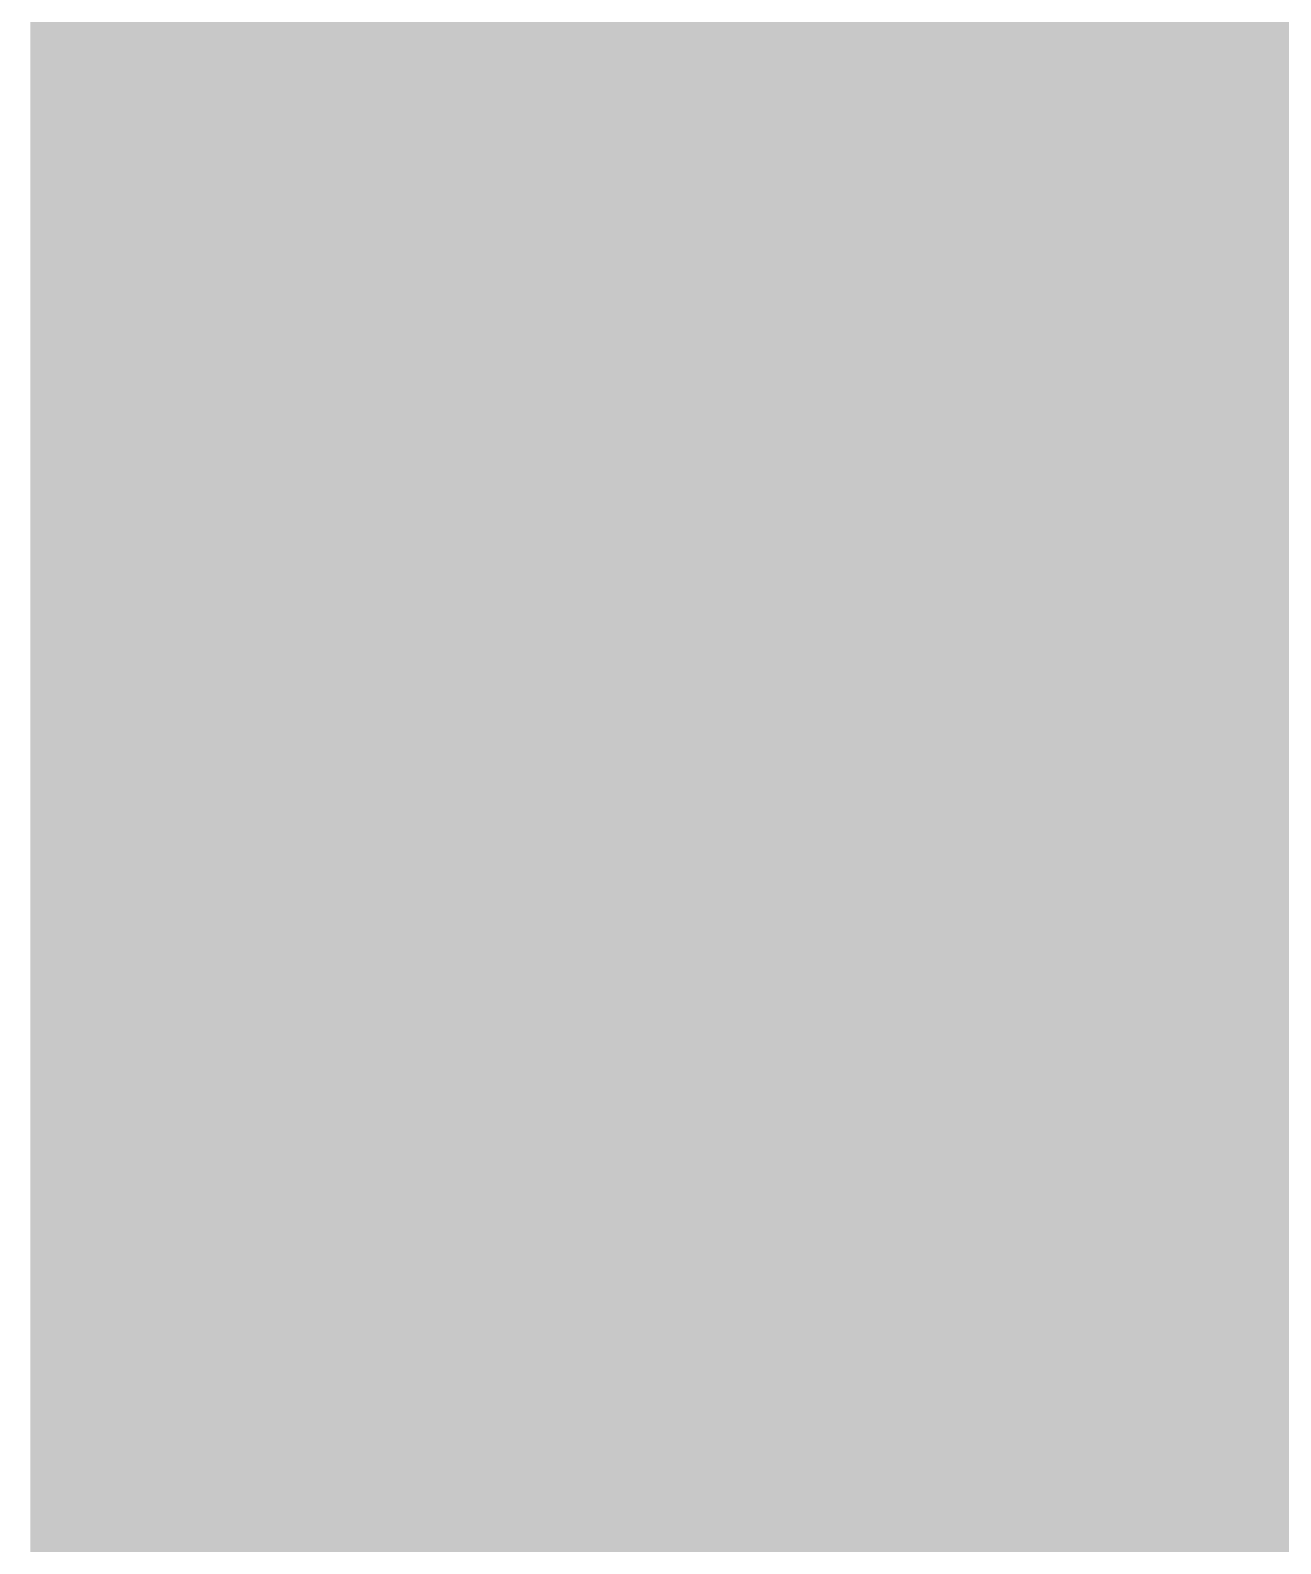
# Model space of a CAD drawing. Extents: x -0.1 to 65.1, y -1.2 to 30.1.
# Drawn here: x 23.9251 to 24.2178, y 5.6198 to 5.9741 of the extents above; entities that cross this region are included whole.
import ezdxf

# ---------------------------------------------------------------- set-up
doc = ezdxf.new("R2010")
doc.units = 0
doc.header["$MEASUREMENT"] = 0
doc.layers.get('0').update_dxf_attribs({"linetype": 'CONTINUOUS'})
doc.layers.add('2D_LINE_126', color=7, linetype='CONTINUOUS')

# ---------------------------------------------------------------- blocks, each defined once
blk = doc.blocks.new('SMOOTH_0$0254')
at = {"const_width": 0.0127}
blk.add_lwpolyline([(-0.00635, 0, 1), (0.00635, 0, 1)], format="xyb", close=True, dxfattribs=at)
blk = doc.blocks.new('DRAWING_63')
at = {"layer": '2D_LINE_126', "const_width": 0.0254}
for points in [[(-6.34365, -1.50876), (-6.34365, -1.52019), (-6.34365, -1.53162), (-6.34365, -1.54305), (-6.34365, -1.55448), (-6.34365, -1.56591), (-6.34365, -1.57734), (-6.34365, -1.58877), (-6.34365, -1.6002), (-6.34365, -1.61163), (-6.34365, -1.62306), (-6.34365, -1.63449), (-6.34365, -1.64592), (-6.34365, -1.65735), (-6.34365, -1.66878), (-6.34365, -1.68021), (-6.34365, -1.69164), (-6.34365, -1.70307), (-6.34365, -1.7145), (-6.34365, -1.72593), (-6.34365, -1.73736), (-6.34365, -1.74879), (-6.34365, -1.76022), (-6.34365, -1.77165), (-6.34365, -1.78308), (-6.34365, -1.79451), (-6.34365, -1.80594), (-6.34365, -1.81737), (-6.34365, -1.8288), (-6.34365, -1.84023), (-6.34365, -1.85166), (-6.34365, -1.86309), (-6.34365, -1.87452), (-6.34365, -1.88595), (-6.34365, -1.89738)], [(-6.37794, -1.50876), (-6.37794, -1.52019), (-6.37794, -1.53162), (-6.37794, -1.54305), (-6.37794, -1.55448), (-6.37794, -1.56591), (-6.37794, -1.57734), (-6.37794, -1.58877), (-6.37794, -1.6002), (-6.37794, -1.61163), (-6.37794, -1.62306), (-6.37794, -1.63449), (-6.37794, -1.64592), (-6.37794, -1.65735), (-6.37794, -1.66878), (-6.37794, -1.68021), (-6.37794, -1.69164), (-6.37794, -1.70307), (-6.37794, -1.7145), (-6.37794, -1.72593), (-6.37794, -1.73736), (-6.37794, -1.74879), (-6.37794, -1.76022), (-6.37794, -1.77165), (-6.37794, -1.78308), (-6.37794, -1.79451), (-6.37794, -1.80594), (-6.37794, -1.81737), (-6.37794, -1.8288), (-6.37794, -1.84023), (-6.37794, -1.85166), (-6.37794, -1.86309), (-6.37794, -1.87452), (-6.37794, -1.88595), (-6.37794, -1.89738)], [(-6.36651, -1.50876), (-6.36651, -1.52019), (-6.36651, -1.53162), (-6.36651, -1.54305), (-6.36651, -1.55448), (-6.36651, -1.56591), (-6.36651, -1.57734), (-6.36651, -1.58877), (-6.36651, -1.6002), (-6.36651, -1.61163), (-6.36651, -1.62306), (-6.36651, -1.63449), (-6.36651, -1.64592), (-6.36651, -1.65735), (-6.36651, -1.66878), (-6.36651, -1.68021), (-6.36651, -1.69164), (-6.36651, -1.70307), (-6.36651, -1.7145), (-6.36651, -1.72593), (-6.36651, -1.73736), (-6.36651, -1.74879), (-6.36651, -1.76022), (-6.36651, -1.77165), (-6.36651, -1.78308), (-6.36651, -1.79451), (-6.36651, -1.80594), (-6.36651, -1.81737), (-6.36651, -1.8288), (-6.36651, -1.84023), (-6.36651, -1.85166), (-6.36651, -1.86309), (-6.36651, -1.87452), (-6.36651, -1.88595), (-6.36651, -1.89738)], [(-6.14934, -1.89738), (-6.14934, -1.88595), (-6.14934, -1.87452), (-6.14934, -1.86309), (-6.14934, -1.85166), (-6.14934, -1.84023), (-6.14934, -1.8288), (-6.14934, -1.81737), (-6.14934, -1.80594), (-6.14934, -1.79451), (-6.14934, -1.78308), (-6.14934, -1.77165), (-6.14934, -1.76022), (-6.14934, -1.74879), (-6.14934, -1.73736), (-6.14934, -1.72593), (-6.14934, -1.7145), (-6.14934, -1.70307), (-6.14934, -1.69164), (-6.14934, -1.68021), (-6.14934, -1.66878), (-6.14934, -1.65735), (-6.14934, -1.64592), (-6.14934, -1.63449), (-6.14934, -1.62306), (-6.14934, -1.61163), (-6.14934, -1.6002), (-6.14934, -1.58877), (-6.14934, -1.57734), (-6.14934, -1.56591), (-6.14934, -1.55448), (-6.14934, -1.54305), (-6.14934, -1.53162), (-6.14934, -1.52019), (-6.14934, -1.50876)], [(-6.13791, -1.89738), (-6.13791, -1.88595), (-6.13791, -1.87452), (-6.13791, -1.86309), (-6.13791, -1.85166), (-6.13791, -1.84023), (-6.13791, -1.8288), (-6.13791, -1.81737), (-6.13791, -1.80594), (-6.13791, -1.79451), (-6.13791, -1.78308), (-6.13791, -1.77165), (-6.13791, -1.76022), (-6.13791, -1.74879), (-6.13791, -1.73736), (-6.13791, -1.72593), (-6.13791, -1.7145), (-6.13791, -1.70307), (-6.13791, -1.69164), (-6.13791, -1.68021), (-6.13791, -1.66878), (-6.13791, -1.65735), (-6.13791, -1.64592), (-6.13791, -1.63449), (-6.13791, -1.62306), (-6.13791, -1.61163), (-6.13791, -1.6002), (-6.13791, -1.58877), (-6.13791, -1.57734), (-6.13791, -1.56591), (-6.13791, -1.55448), (-6.13791, -1.54305), (-6.13791, -1.53162), (-6.13791, -1.52019), (-6.13791, -1.50876)], [(-6.12648, -1.89738), (-6.12648, -1.88595), (-6.12648, -1.87452), (-6.12648, -1.86309), (-6.12648, -1.85166), (-6.12648, -1.84023), (-6.12648, -1.8288), (-6.12648, -1.81737), (-6.12648, -1.80594), (-6.12648, -1.79451), (-6.12648, -1.78308), (-6.12648, -1.77165), (-6.12648, -1.76022), (-6.12648, -1.74879), (-6.12648, -1.73736), (-6.12648, -1.72593), (-6.12648, -1.7145), (-6.12648, -1.70307), (-6.12648, -1.69164), (-6.12648, -1.68021), (-6.12648, -1.66878), (-6.12648, -1.65735), (-6.12648, -1.64592), (-6.12648, -1.63449), (-6.12648, -1.62306), (-6.12648, -1.61163), (-6.12648, -1.6002), (-6.12648, -1.58877), (-6.12648, -1.57734), (-6.12648, -1.56591), (-6.12648, -1.55448), (-6.12648, -1.54305), (-6.12648, -1.53162), (-6.12648, -1.52019), (-6.12648, -1.50876)], [(-6.35508, -1.50876), (-6.35508, -1.52019), (-6.35508, -1.53162), (-6.35508, -1.54305), (-6.35508, -1.55448), (-6.35508, -1.56591), (-6.35508, -1.57734), (-6.35508, -1.58877), (-6.35508, -1.6002), (-6.35508, -1.61163), (-6.35508, -1.62306), (-6.35508, -1.63449), (-6.35508, -1.64592), (-6.35508, -1.65735), (-6.35508, -1.66878), (-6.35508, -1.68021), (-6.35508, -1.69164), (-6.35508, -1.70307), (-6.35508, -1.7145), (-6.35508, -1.72593), (-6.35508, -1.73736), (-6.35508, -1.74879), (-6.35508, -1.76022), (-6.35508, -1.77165), (-6.35508, -1.78308), (-6.35508, -1.79451), (-6.35508, -1.80594), (-6.35508, -1.81737), (-6.35508, -1.8288), (-6.35508, -1.84023), (-6.35508, -1.85166), (-6.35508, -1.86309), (-6.35508, -1.87452), (-6.35508, -1.88595), (-6.35508, -1.89738)], [(-6.18363, -1.89738), (-6.18363, -1.88595), (-6.18363, -1.87452), (-6.18363, -1.86309), (-6.18363, -1.85166), (-6.18363, -1.84023), (-6.18363, -1.8288), (-6.18363, -1.81737), (-6.18363, -1.80594), (-6.18363, -1.79451), (-6.18363, -1.78308), (-6.18363, -1.77165), (-6.18363, -1.76022), (-6.18363, -1.74879), (-6.18363, -1.73736), (-6.18363, -1.72593), (-6.18363, -1.7145), (-6.18363, -1.70307), (-6.18363, -1.69164), (-6.18363, -1.68021), (-6.18363, -1.66878), (-6.18363, -1.65735), (-6.18363, -1.64592), (-6.18363, -1.63449), (-6.18363, -1.62306), (-6.18363, -1.61163), (-6.18363, -1.6002), (-6.18363, -1.58877), (-6.18363, -1.57734), (-6.18363, -1.56591), (-6.18363, -1.55448), (-6.18363, -1.54305), (-6.18363, -1.53162), (-6.18363, -1.52019), (-6.18363, -1.50876)], [(-6.1722, -1.89738), (-6.1722, -1.88595), (-6.1722, -1.87452), (-6.1722, -1.86309), (-6.1722, -1.85166), (-6.1722, -1.84023), (-6.1722, -1.8288), (-6.1722, -1.81737), (-6.1722, -1.80594), (-6.1722, -1.79451), (-6.1722, -1.78308), (-6.1722, -1.77165), (-6.1722, -1.76022), (-6.1722, -1.74879), (-6.1722, -1.73736), (-6.1722, -1.72593), (-6.1722, -1.7145), (-6.1722, -1.70307), (-6.1722, -1.69164), (-6.1722, -1.68021), (-6.1722, -1.66878), (-6.1722, -1.65735), (-6.1722, -1.64592), (-6.1722, -1.63449), (-6.1722, -1.62306), (-6.1722, -1.61163), (-6.1722, -1.6002), (-6.1722, -1.58877), (-6.1722, -1.57734), (-6.1722, -1.56591), (-6.1722, -1.55448), (-6.1722, -1.54305), (-6.1722, -1.53162), (-6.1722, -1.52019), (-6.1722, -1.50876)], [(-6.21792, -1.50876), (-6.21792, -1.52019), (-6.21792, -1.53162), (-6.21792, -1.54305), (-6.21792, -1.55448), (-6.21792, -1.56591), (-6.21792, -1.57734), (-6.21792, -1.58877), (-6.21792, -1.6002), (-6.21792, -1.61163), (-6.21792, -1.62306), (-6.21792, -1.63449), (-6.21792, -1.64592), (-6.21792, -1.65735), (-6.21792, -1.66878), (-6.21792, -1.68021), (-6.21792, -1.69164), (-6.21792, -1.70307), (-6.21792, -1.7145), (-6.21792, -1.72593), (-6.21792, -1.73736), (-6.21792, -1.74879), (-6.21792, -1.76022), (-6.21792, -1.77165), (-6.21792, -1.78308), (-6.21792, -1.79451), (-6.21792, -1.80594), (-6.21792, -1.81737), (-6.21792, -1.8288), (-6.21792, -1.84023), (-6.21792, -1.85166), (-6.21792, -1.86309), (-6.21792, -1.87452), (-6.21792, -1.88595), (-6.21792, -1.89738)], [(-6.20649, -1.89738), (-6.20649, -1.88595), (-6.20649, -1.87452), (-6.20649, -1.86309), (-6.20649, -1.85166), (-6.20649, -1.84023), (-6.20649, -1.8288), (-6.20649, -1.81737), (-6.20649, -1.80594), (-6.20649, -1.79451), (-6.20649, -1.78308), (-6.20649, -1.77165), (-6.20649, -1.76022), (-6.20649, -1.74879), (-6.20649, -1.73736), (-6.20649, -1.72593), (-6.20649, -1.7145), (-6.20649, -1.70307), (-6.20649, -1.69164), (-6.20649, -1.68021), (-6.20649, -1.66878), (-6.20649, -1.65735), (-6.20649, -1.64592), (-6.20649, -1.63449), (-6.20649, -1.62306), (-6.20649, -1.61163), (-6.20649, -1.6002), (-6.20649, -1.58877), (-6.20649, -1.57734), (-6.20649, -1.56591), (-6.20649, -1.55448), (-6.20649, -1.54305), (-6.20649, -1.53162), (-6.20649, -1.52019), (-6.20649, -1.50876)], [(-6.33222, -1.50876), (-6.33222, -1.52019), (-6.33222, -1.53162), (-6.33222, -1.54305), (-6.33222, -1.55448), (-6.33222, -1.56591), (-6.33222, -1.57734), (-6.33222, -1.58877), (-6.33222, -1.6002), (-6.33222, -1.61163), (-6.33222, -1.62306), (-6.33222, -1.63449), (-6.33222, -1.64592), (-6.33222, -1.65735), (-6.33222, -1.66878), (-6.33222, -1.68021), (-6.33222, -1.69164), (-6.33222, -1.70307), (-6.33222, -1.7145), (-6.33222, -1.72593), (-6.33222, -1.73736), (-6.33222, -1.74879), (-6.33222, -1.76022), (-6.33222, -1.77165), (-6.33222, -1.78308), (-6.33222, -1.79451), (-6.33222, -1.80594), (-6.33222, -1.81737), (-6.33222, -1.8288), (-6.33222, -1.84023), (-6.33222, -1.85166), (-6.33222, -1.86309), (-6.33222, -1.87452), (-6.33222, -1.88595), (-6.33222, -1.89738)], [(-6.24078, -1.50876), (-6.24078, -1.52019), (-6.24078, -1.53162), (-6.24078, -1.54305), (-6.24078, -1.55448), (-6.24078, -1.56591), (-6.24078, -1.57734), (-6.24078, -1.58877), (-6.24078, -1.6002), (-6.24078, -1.61163), (-6.24078, -1.62306), (-6.24078, -1.63449), (-6.24078, -1.64592), (-6.24078, -1.65735), (-6.24078, -1.66878), (-6.24078, -1.68021), (-6.24078, -1.69164), (-6.24078, -1.70307), (-6.24078, -1.7145), (-6.24078, -1.72593), (-6.24078, -1.73736), (-6.24078, -1.74879), (-6.24078, -1.76022), (-6.24078, -1.77165), (-6.24078, -1.78308), (-6.24078, -1.79451), (-6.24078, -1.80594), (-6.24078, -1.81737), (-6.24078, -1.8288), (-6.24078, -1.84023), (-6.24078, -1.85166), (-6.24078, -1.86309), (-6.24078, -1.87452), (-6.24078, -1.88595), (-6.24078, -1.89738)], [(-6.32079, -1.50876), (-6.32079, -1.52019), (-6.32079, -1.53162), (-6.32079, -1.54305), (-6.32079, -1.55448), (-6.32079, -1.56591), (-6.32079, -1.57734), (-6.32079, -1.58877), (-6.32079, -1.6002), (-6.32079, -1.61163), (-6.32079, -1.62306), (-6.32079, -1.63449), (-6.32079, -1.64592), (-6.32079, -1.65735), (-6.32079, -1.66878), (-6.32079, -1.68021), (-6.32079, -1.69164), (-6.32079, -1.70307), (-6.32079, -1.7145), (-6.32079, -1.72593), (-6.32079, -1.73736), (-6.32079, -1.74879), (-6.32079, -1.76022), (-6.32079, -1.77165), (-6.32079, -1.78308), (-6.32079, -1.79451), (-6.32079, -1.80594), (-6.32079, -1.81737), (-6.32079, -1.8288), (-6.32079, -1.84023), (-6.32079, -1.85166), (-6.32079, -1.86309), (-6.32079, -1.87452), (-6.32079, -1.88595), (-6.32079, -1.89738)], [(-6.27507, -1.50876), (-6.27507, -1.52019), (-6.27507, -1.53162), (-6.27507, -1.54305), (-6.27507, -1.55448), (-6.27507, -1.56591), (-6.27507, -1.57734), (-6.27507, -1.58877), (-6.27507, -1.6002), (-6.27507, -1.61163), (-6.27507, -1.62306), (-6.27507, -1.63449), (-6.27507, -1.64592), (-6.27507, -1.65735), (-6.27507, -1.66878), (-6.27507, -1.68021), (-6.27507, -1.69164), (-6.27507, -1.70307), (-6.27507, -1.7145), (-6.27507, -1.72593), (-6.27507, -1.73736), (-6.27507, -1.74879), (-6.27507, -1.76022), (-6.27507, -1.77165), (-6.27507, -1.78308), (-6.27507, -1.79451), (-6.27507, -1.80594), (-6.27507, -1.81737), (-6.27507, -1.8288), (-6.27507, -1.84023), (-6.27507, -1.85166), (-6.27507, -1.86309), (-6.27507, -1.87452), (-6.27507, -1.88595), (-6.27507, -1.89738)], [(-6.30936, -1.50876), (-6.30936, -1.52019), (-6.30936, -1.53162), (-6.30936, -1.54305), (-6.30936, -1.55448), (-6.30936, -1.56591), (-6.30936, -1.57734), (-6.30936, -1.58877), (-6.30936, -1.6002), (-6.30936, -1.61163), (-6.30936, -1.62306), (-6.30936, -1.63449), (-6.30936, -1.64592), (-6.30936, -1.65735), (-6.30936, -1.66878), (-6.30936, -1.68021), (-6.30936, -1.69164), (-6.30936, -1.70307), (-6.30936, -1.7145), (-6.30936, -1.72593), (-6.30936, -1.73736), (-6.30936, -1.74879), (-6.30936, -1.76022), (-6.30936, -1.77165), (-6.30936, -1.78308), (-6.30936, -1.79451), (-6.30936, -1.80594), (-6.30936, -1.81737), (-6.30936, -1.8288), (-6.30936, -1.84023), (-6.30936, -1.85166), (-6.30936, -1.86309), (-6.30936, -1.87452), (-6.30936, -1.88595), (-6.30936, -1.89738)], [(-6.29793, -1.89738), (-6.29793, -1.88595), (-6.29793, -1.87452), (-6.29793, -1.86309), (-6.29793, -1.85166), (-6.29793, -1.84023), (-6.29793, -1.8288), (-6.29793, -1.81737), (-6.29793, -1.80594), (-6.29793, -1.79451), (-6.29793, -1.78308), (-6.29793, -1.77165), (-6.29793, -1.76022), (-6.29793, -1.74879), (-6.29793, -1.73736), (-6.29793, -1.72593), (-6.29793, -1.7145), (-6.29793, -1.70307), (-6.29793, -1.69164), (-6.29793, -1.68021), (-6.29793, -1.66878), (-6.29793, -1.65735), (-6.29793, -1.64592), (-6.29793, -1.63449), (-6.29793, -1.62306), (-6.29793, -1.61163), (-6.29793, -1.6002), (-6.29793, -1.58877), (-6.29793, -1.57734), (-6.29793, -1.56591), (-6.29793, -1.55448), (-6.29793, -1.54305), (-6.29793, -1.53162), (-6.29793, -1.52019), (-6.29793, -1.50876)], [(-6.4008, -1.50876), (-6.4008, -1.52019), (-6.4008, -1.53162), (-6.4008, -1.54305), (-6.4008, -1.55448), (-6.4008, -1.56591), (-6.4008, -1.57734), (-6.4008, -1.58877), (-6.4008, -1.6002), (-6.4008, -1.61163), (-6.4008, -1.62306), (-6.4008, -1.63449), (-6.4008, -1.64592), (-6.4008, -1.65735), (-6.4008, -1.66878), (-6.4008, -1.68021), (-6.4008, -1.69164), (-6.4008, -1.70307), (-6.4008, -1.7145), (-6.4008, -1.72593), (-6.4008, -1.73736), (-6.4008, -1.74879), (-6.4008, -1.76022), (-6.4008, -1.77165), (-6.4008, -1.78308), (-6.4008, -1.79451), (-6.4008, -1.80594), (-6.4008, -1.81737), (-6.4008, -1.8288), (-6.4008, -1.84023), (-6.4008, -1.85166), (-6.4008, -1.86309), (-6.4008, -1.87452), (-6.4008, -1.88595), (-6.4008, -1.89738)], [(-6.41223, -1.50876), (-6.41223, -1.52019), (-6.41223, -1.53162), (-6.41223, -1.54305), (-6.41223, -1.55448), (-6.41223, -1.56591), (-6.41223, -1.57734), (-6.41223, -1.58877), (-6.41223, -1.6002), (-6.41223, -1.61163), (-6.41223, -1.62306), (-6.41223, -1.63449), (-6.41223, -1.64592), (-6.41223, -1.65735), (-6.41223, -1.66878), (-6.41223, -1.68021), (-6.41223, -1.69164), (-6.41223, -1.70307), (-6.41223, -1.7145), (-6.41223, -1.72593), (-6.41223, -1.73736), (-6.41223, -1.74879), (-6.41223, -1.76022), (-6.41223, -1.77165), (-6.41223, -1.78308), (-6.41223, -1.79451), (-6.41223, -1.80594), (-6.41223, -1.81737), (-6.41223, -1.8288), (-6.41223, -1.84023), (-6.41223, -1.85166), (-6.41223, -1.86309), (-6.41223, -1.87452), (-6.41223, -1.88595), (-6.41223, -1.89738)], [(-6.41223, -1.52019), (-6.4008, -1.52019), (-6.38937, -1.52019), (-6.38937, -1.50876)], [(-6.41223, -1.53162), (-6.4008, -1.53162), (-6.38937, -1.53162), (-6.38937, -1.52019), (-6.37794, -1.52019), (-6.36651, -1.52019), (-6.35508, -1.52019), (-6.34365, -1.52019), (-6.33222, -1.52019), (-6.32079, -1.52019), (-6.30936, -1.52019), (-6.29793, -1.52019), (-6.2865, -1.52019), (-6.2865, -1.50876)], [(-6.41223, -1.54305), (-6.4008, -1.54305), (-6.38937, -1.54305), (-6.38937, -1.53162), (-6.37794, -1.53162), (-6.36651, -1.53162), (-6.35508, -1.53162), (-6.34365, -1.53162), (-6.33222, -1.53162), (-6.32079, -1.53162), (-6.30936, -1.53162), (-6.29793, -1.53162), (-6.2865, -1.53162), (-6.2865, -1.52019), (-6.27507, -1.52019), (-6.26364, -1.52019), (-6.26364, -1.50876)], [(-6.41223, -1.55448), (-6.4008, -1.55448), (-6.38937, -1.55448), (-6.38937, -1.54305), (-6.37794, -1.54305), (-6.36651, -1.54305), (-6.35508, -1.54305), (-6.34365, -1.54305), (-6.33222, -1.54305), (-6.32079, -1.54305), (-6.30936, -1.54305), (-6.29793, -1.54305), (-6.2865, -1.54305), (-6.2865, -1.53162), (-6.27507, -1.53162), (-6.26364, -1.53162), (-6.26364, -1.52019), (-6.25221, -1.52019), (-6.25221, -1.50876)], [(-6.41223, -1.56591), (-6.4008, -1.56591), (-6.38937, -1.56591), (-6.38937, -1.55448), (-6.37794, -1.55448), (-6.36651, -1.55448), (-6.35508, -1.55448), (-6.34365, -1.55448), (-6.33222, -1.55448), (-6.32079, -1.55448), (-6.30936, -1.55448), (-6.29793, -1.55448), (-6.2865, -1.55448), (-6.2865, -1.54305), (-6.27507, -1.54305), (-6.26364, -1.54305), (-6.26364, -1.53162), (-6.25221, -1.53162), (-6.25221, -1.52019), (-6.24078, -1.52019), (-6.22935, -1.52019), (-6.22935, -1.50876)], [(-6.41223, -1.57734), (-6.4008, -1.57734), (-6.38937, -1.57734), (-6.38937, -1.56591), (-6.37794, -1.56591), (-6.36651, -1.56591), (-6.35508, -1.56591), (-6.34365, -1.56591), (-6.33222, -1.56591), (-6.32079, -1.56591), (-6.30936, -1.56591), (-6.29793, -1.56591), (-6.2865, -1.56591), (-6.2865, -1.55448), (-6.27507, -1.55448), (-6.26364, -1.55448), (-6.26364, -1.54305), (-6.25221, -1.54305), (-6.25221, -1.53162), (-6.24078, -1.53162), (-6.22935, -1.53162), (-6.22935, -1.52019), (-6.21792, -1.52019), (-6.20649, -1.52019), (-6.19506, -1.52019), (-6.19506, -1.50876)], [(-6.41223, -1.58877), (-6.4008, -1.58877), (-6.38937, -1.58877), (-6.38937, -1.57734), (-6.37794, -1.57734), (-6.36651, -1.57734), (-6.35508, -1.57734), (-6.34365, -1.57734), (-6.33222, -1.57734), (-6.32079, -1.57734), (-6.30936, -1.57734), (-6.29793, -1.57734), (-6.2865, -1.57734), (-6.2865, -1.56591), (-6.27507, -1.56591), (-6.26364, -1.56591), (-6.26364, -1.55448), (-6.25221, -1.55448), (-6.25221, -1.54305), (-6.24078, -1.54305), (-6.22935, -1.54305), (-6.22935, -1.53162), (-6.21792, -1.53162), (-6.20649, -1.53162), (-6.19506, -1.53162), (-6.19506, -1.52019), (-6.18363, -1.52019), (-6.1722, -1.52019), (-6.16077, -1.52019), (-6.16077, -1.50876)], [(-6.41223, -1.6002), (-6.4008, -1.6002), (-6.38937, -1.6002), (-6.38937, -1.58877), (-6.37794, -1.58877), (-6.36651, -1.58877), (-6.35508, -1.58877), (-6.34365, -1.58877), (-6.33222, -1.58877), (-6.32079, -1.58877), (-6.30936, -1.58877), (-6.29793, -1.58877), (-6.2865, -1.58877), (-6.2865, -1.57734), (-6.27507, -1.57734), (-6.26364, -1.57734), (-6.26364, -1.56591), (-6.25221, -1.56591), (-6.25221, -1.55448), (-6.24078, -1.55448), (-6.22935, -1.55448), (-6.22935, -1.54305), (-6.21792, -1.54305), (-6.20649, -1.54305), (-6.19506, -1.54305), (-6.19506, -1.53162), (-6.18363, -1.53162), (-6.1722, -1.53162), (-6.16077, -1.53162), (-6.16077, -1.52019), (-6.14934, -1.52019), (-6.13791, -1.52019), (-6.12648, -1.52019), (-6.11505, -1.52019)], [(-6.41223, -1.61163), (-6.4008, -1.61163), (-6.38937, -1.61163), (-6.38937, -1.6002), (-6.37794, -1.6002), (-6.36651, -1.6002), (-6.35508, -1.6002), (-6.34365, -1.6002), (-6.33222, -1.6002), (-6.32079, -1.6002), (-6.30936, -1.6002), (-6.29793, -1.6002), (-6.2865, -1.6002), (-6.2865, -1.58877), (-6.27507, -1.58877), (-6.26364, -1.58877), (-6.26364, -1.57734), (-6.25221, -1.57734), (-6.25221, -1.56591), (-6.24078, -1.56591), (-6.22935, -1.56591), (-6.22935, -1.55448), (-6.21792, -1.55448), (-6.20649, -1.55448), (-6.19506, -1.55448), (-6.19506, -1.54305), (-6.18363, -1.54305), (-6.1722, -1.54305), (-6.16077, -1.54305), (-6.16077, -1.53162), (-6.14934, -1.53162), (-6.13791, -1.53162), (-6.12648, -1.53162), (-6.11505, -1.53162)], [(-6.41223, -1.62306), (-6.4008, -1.62306), (-6.38937, -1.62306), (-6.38937, -1.61163), (-6.37794, -1.61163), (-6.36651, -1.61163), (-6.35508, -1.61163), (-6.34365, -1.61163), (-6.33222, -1.61163), (-6.32079, -1.61163), (-6.30936, -1.61163), (-6.29793, -1.61163), (-6.2865, -1.61163), (-6.2865, -1.6002), (-6.27507, -1.6002), (-6.26364, -1.6002), (-6.26364, -1.58877), (-6.25221, -1.58877), (-6.25221, -1.57734), (-6.24078, -1.57734), (-6.22935, -1.57734), (-6.22935, -1.56591), (-6.21792, -1.56591), (-6.20649, -1.56591), (-6.19506, -1.56591), (-6.19506, -1.55448), (-6.18363, -1.55448), (-6.1722, -1.55448), (-6.16077, -1.55448), (-6.16077, -1.54305), (-6.14934, -1.54305), (-6.13791, -1.54305), (-6.12648, -1.54305), (-6.11505, -1.54305)], [(-6.41223, -1.63449), (-6.4008, -1.63449), (-6.38937, -1.63449), (-6.38937, -1.62306), (-6.37794, -1.62306), (-6.36651, -1.62306), (-6.35508, -1.62306), (-6.34365, -1.62306), (-6.33222, -1.62306), (-6.32079, -1.62306), (-6.30936, -1.62306), (-6.29793, -1.62306), (-6.2865, -1.62306), (-6.2865, -1.61163), (-6.27507, -1.61163), (-6.26364, -1.61163), (-6.26364, -1.6002), (-6.25221, -1.6002), (-6.25221, -1.58877), (-6.24078, -1.58877), (-6.22935, -1.58877), (-6.22935, -1.57734), (-6.21792, -1.57734), (-6.20649, -1.57734), (-6.19506, -1.57734), (-6.19506, -1.56591), (-6.18363, -1.56591), (-6.1722, -1.56591), (-6.16077, -1.56591), (-6.16077, -1.55448), (-6.14934, -1.55448), (-6.13791, -1.55448), (-6.12648, -1.55448), (-6.11505, -1.55448)], [(-6.41223, -1.64592), (-6.4008, -1.64592), (-6.38937, -1.64592), (-6.38937, -1.63449), (-6.37794, -1.63449), (-6.36651, -1.63449), (-6.35508, -1.63449), (-6.34365, -1.63449), (-6.33222, -1.63449), (-6.32079, -1.63449), (-6.30936, -1.63449), (-6.29793, -1.63449), (-6.2865, -1.63449), (-6.2865, -1.62306), (-6.27507, -1.62306), (-6.26364, -1.62306), (-6.26364, -1.61163), (-6.25221, -1.61163), (-6.25221, -1.6002), (-6.24078, -1.6002), (-6.22935, -1.6002), (-6.22935, -1.58877), (-6.21792, -1.58877), (-6.20649, -1.58877), (-6.19506, -1.58877), (-6.19506, -1.57734), (-6.18363, -1.57734), (-6.1722, -1.57734), (-6.16077, -1.57734), (-6.16077, -1.56591), (-6.14934, -1.56591), (-6.13791, -1.56591), (-6.12648, -1.56591), (-6.11505, -1.56591)], [(-6.41223, -1.65735), (-6.4008, -1.65735), (-6.38937, -1.65735), (-6.38937, -1.64592), (-6.37794, -1.64592), (-6.36651, -1.64592), (-6.35508, -1.64592), (-6.34365, -1.64592), (-6.33222, -1.64592), (-6.32079, -1.64592), (-6.30936, -1.64592), (-6.29793, -1.64592), (-6.2865, -1.64592), (-6.2865, -1.63449), (-6.27507, -1.63449), (-6.26364, -1.63449), (-6.26364, -1.62306), (-6.25221, -1.62306), (-6.25221, -1.61163), (-6.24078, -1.61163), (-6.22935, -1.61163), (-6.22935, -1.6002), (-6.21792, -1.6002), (-6.20649, -1.6002), (-6.19506, -1.6002), (-6.19506, -1.58877), (-6.18363, -1.58877), (-6.1722, -1.58877), (-6.16077, -1.58877), (-6.16077, -1.57734), (-6.14934, -1.57734), (-6.13791, -1.57734), (-6.12648, -1.57734), (-6.11505, -1.57734)], [(-6.41223, -1.66878), (-6.4008, -1.66878), (-6.38937, -1.66878), (-6.38937, -1.65735), (-6.37794, -1.65735), (-6.36651, -1.65735), (-6.35508, -1.65735), (-6.34365, -1.65735), (-6.33222, -1.65735), (-6.32079, -1.65735), (-6.30936, -1.65735), (-6.29793, -1.65735), (-6.2865, -1.65735), (-6.2865, -1.64592), (-6.27507, -1.64592), (-6.26364, -1.64592), (-6.26364, -1.63449), (-6.25221, -1.63449), (-6.25221, -1.62306), (-6.24078, -1.62306), (-6.22935, -1.62306), (-6.22935, -1.61163), (-6.21792, -1.61163), (-6.20649, -1.61163), (-6.19506, -1.61163), (-6.19506, -1.6002), (-6.18363, -1.6002), (-6.1722, -1.6002), (-6.16077, -1.6002), (-6.16077, -1.58877), (-6.14934, -1.58877), (-6.13791, -1.58877), (-6.12648, -1.58877), (-6.11505, -1.58877)], [(-6.41223, -1.68021), (-6.4008, -1.68021), (-6.38937, -1.68021), (-6.38937, -1.66878), (-6.37794, -1.66878), (-6.36651, -1.66878), (-6.35508, -1.66878), (-6.34365, -1.66878), (-6.33222, -1.66878), (-6.32079, -1.66878), (-6.30936, -1.66878), (-6.29793, -1.66878), (-6.2865, -1.66878), (-6.2865, -1.65735), (-6.27507, -1.65735), (-6.26364, -1.65735), (-6.26364, -1.64592), (-6.25221, -1.64592), (-6.25221, -1.63449), (-6.24078, -1.63449), (-6.22935, -1.63449), (-6.22935, -1.62306), (-6.21792, -1.62306), (-6.20649, -1.62306), (-6.19506, -1.62306), (-6.19506, -1.61163), (-6.18363, -1.61163), (-6.1722, -1.61163), (-6.16077, -1.61163), (-6.16077, -1.6002), (-6.14934, -1.6002), (-6.13791, -1.6002), (-6.12648, -1.6002), (-6.11505, -1.6002)], [(-6.41223, -1.69164), (-6.4008, -1.69164), (-6.38937, -1.69164), (-6.38937, -1.68021), (-6.37794, -1.68021), (-6.36651, -1.68021), (-6.35508, -1.68021), (-6.34365, -1.68021), (-6.33222, -1.68021), (-6.32079, -1.68021), (-6.30936, -1.68021), (-6.29793, -1.68021), (-6.2865, -1.68021), (-6.2865, -1.66878), (-6.27507, -1.66878), (-6.26364, -1.66878), (-6.26364, -1.65735), (-6.25221, -1.65735), (-6.25221, -1.64592), (-6.24078, -1.64592), (-6.22935, -1.64592), (-6.22935, -1.63449), (-6.21792, -1.63449), (-6.20649, -1.63449), (-6.19506, -1.63449), (-6.19506, -1.62306), (-6.18363, -1.62306), (-6.1722, -1.62306), (-6.16077, -1.62306), (-6.16077, -1.61163), (-6.14934, -1.61163), (-6.13791, -1.61163), (-6.12648, -1.61163), (-6.11505, -1.61163)], [(-6.41223, -1.70307), (-6.4008, -1.70307), (-6.38937, -1.70307), (-6.38937, -1.69164), (-6.37794, -1.69164), (-6.36651, -1.69164), (-6.35508, -1.69164), (-6.34365, -1.69164), (-6.33222, -1.69164), (-6.32079, -1.69164), (-6.30936, -1.69164), (-6.29793, -1.69164), (-6.2865, -1.69164), (-6.2865, -1.68021), (-6.27507, -1.68021), (-6.26364, -1.68021), (-6.26364, -1.66878), (-6.25221, -1.66878), (-6.25221, -1.65735), (-6.24078, -1.65735), (-6.22935, -1.65735), (-6.22935, -1.64592), (-6.21792, -1.64592), (-6.20649, -1.64592), (-6.19506, -1.64592), (-6.19506, -1.63449), (-6.18363, -1.63449), (-6.1722, -1.63449), (-6.16077, -1.63449), (-6.16077, -1.62306), (-6.14934, -1.62306), (-6.13791, -1.62306), (-6.12648, -1.62306), (-6.11505, -1.62306)], [(-6.41223, -1.7145), (-6.4008, -1.7145), (-6.38937, -1.7145), (-6.38937, -1.70307), (-6.37794, -1.70307), (-6.36651, -1.70307), (-6.35508, -1.70307), (-6.34365, -1.70307), (-6.33222, -1.70307), (-6.32079, -1.70307), (-6.30936, -1.70307), (-6.29793, -1.70307), (-6.2865, -1.70307), (-6.2865, -1.69164), (-6.27507, -1.69164), (-6.26364, -1.69164), (-6.26364, -1.68021), (-6.25221, -1.68021), (-6.25221, -1.66878), (-6.24078, -1.66878), (-6.22935, -1.66878), (-6.22935, -1.65735), (-6.21792, -1.65735), (-6.20649, -1.65735), (-6.19506, -1.65735), (-6.19506, -1.64592), (-6.18363, -1.64592), (-6.1722, -1.64592), (-6.16077, -1.64592), (-6.16077, -1.63449), (-6.14934, -1.63449), (-6.13791, -1.63449), (-6.12648, -1.63449), (-6.11505, -1.63449)], [(-6.41223, -1.72593), (-6.4008, -1.72593), (-6.38937, -1.72593), (-6.38937, -1.7145), (-6.37794, -1.7145), (-6.36651, -1.7145), (-6.35508, -1.7145), (-6.34365, -1.7145), (-6.33222, -1.7145), (-6.32079, -1.7145), (-6.30936, -1.7145), (-6.29793, -1.7145), (-6.2865, -1.7145), (-6.2865, -1.70307), (-6.27507, -1.70307), (-6.26364, -1.70307), (-6.26364, -1.69164), (-6.25221, -1.69164), (-6.25221, -1.68021), (-6.24078, -1.68021), (-6.22935, -1.68021), (-6.22935, -1.66878), (-6.21792, -1.66878), (-6.20649, -1.66878), (-6.19506, -1.66878), (-6.19506, -1.65735), (-6.18363, -1.65735), (-6.1722, -1.65735), (-6.16077, -1.65735), (-6.16077, -1.64592), (-6.14934, -1.64592), (-6.13791, -1.64592), (-6.12648, -1.64592), (-6.11505, -1.64592)], [(-6.41223, -1.73736), (-6.4008, -1.73736), (-6.38937, -1.73736), (-6.38937, -1.72593), (-6.37794, -1.72593), (-6.36651, -1.72593), (-6.35508, -1.72593), (-6.34365, -1.72593), (-6.33222, -1.72593), (-6.32079, -1.72593), (-6.30936, -1.72593), (-6.29793, -1.72593), (-6.2865, -1.72593), (-6.2865, -1.7145), (-6.27507, -1.7145), (-6.26364, -1.7145), (-6.26364, -1.70307), (-6.25221, -1.70307), (-6.25221, -1.69164), (-6.24078, -1.69164), (-6.22935, -1.69164), (-6.22935, -1.68021), (-6.21792, -1.68021), (-6.20649, -1.68021), (-6.19506, -1.68021), (-6.19506, -1.66878), (-6.18363, -1.66878), (-6.1722, -1.66878), (-6.16077, -1.66878), (-6.16077, -1.65735), (-6.14934, -1.65735), (-6.13791, -1.65735), (-6.12648, -1.65735), (-6.11505, -1.65735)], [(-6.41223, -1.74879), (-6.4008, -1.74879), (-6.38937, -1.74879), (-6.38937, -1.73736), (-6.37794, -1.73736), (-6.36651, -1.73736), (-6.35508, -1.73736), (-6.34365, -1.73736), (-6.33222, -1.73736), (-6.32079, -1.73736), (-6.30936, -1.73736), (-6.29793, -1.73736), (-6.2865, -1.73736), (-6.2865, -1.72593), (-6.27507, -1.72593), (-6.26364, -1.72593), (-6.26364, -1.7145), (-6.25221, -1.7145), (-6.25221, -1.70307), (-6.24078, -1.70307), (-6.22935, -1.70307), (-6.22935, -1.69164), (-6.21792, -1.69164), (-6.20649, -1.69164), (-6.19506, -1.69164), (-6.19506, -1.68021), (-6.18363, -1.68021), (-6.1722, -1.68021), (-6.16077, -1.68021), (-6.16077, -1.66878), (-6.14934, -1.66878), (-6.13791, -1.66878), (-6.12648, -1.66878), (-6.11505, -1.66878)], [(-6.41223, -1.76022), (-6.4008, -1.76022), (-6.38937, -1.76022), (-6.38937, -1.74879), (-6.37794, -1.74879), (-6.36651, -1.74879), (-6.35508, -1.74879), (-6.34365, -1.74879), (-6.33222, -1.74879), (-6.32079, -1.74879), (-6.30936, -1.74879), (-6.29793, -1.74879), (-6.2865, -1.74879), (-6.2865, -1.73736), (-6.27507, -1.73736), (-6.26364, -1.73736), (-6.26364, -1.72593), (-6.25221, -1.72593), (-6.25221, -1.7145), (-6.24078, -1.7145), (-6.22935, -1.7145), (-6.22935, -1.70307), (-6.21792, -1.70307), (-6.20649, -1.70307), (-6.19506, -1.70307), (-6.19506, -1.69164), (-6.18363, -1.69164), (-6.1722, -1.69164), (-6.16077, -1.69164), (-6.16077, -1.68021), (-6.14934, -1.68021), (-6.13791, -1.68021), (-6.12648, -1.68021), (-6.11505, -1.68021)], [(-6.41223, -1.77165), (-6.4008, -1.77165), (-6.38937, -1.77165), (-6.38937, -1.76022), (-6.37794, -1.76022), (-6.36651, -1.76022), (-6.35508, -1.76022), (-6.34365, -1.76022), (-6.33222, -1.76022), (-6.32079, -1.76022), (-6.30936, -1.76022), (-6.29793, -1.76022), (-6.2865, -1.76022), (-6.2865, -1.74879), (-6.27507, -1.74879), (-6.26364, -1.74879), (-6.26364, -1.73736), (-6.25221, -1.73736), (-6.25221, -1.72593), (-6.24078, -1.72593), (-6.22935, -1.72593), (-6.22935, -1.7145), (-6.21792, -1.7145), (-6.20649, -1.7145), (-6.19506, -1.7145), (-6.19506, -1.70307), (-6.18363, -1.70307), (-6.1722, -1.70307), (-6.16077, -1.70307), (-6.16077, -1.69164), (-6.14934, -1.69164), (-6.13791, -1.69164), (-6.12648, -1.69164), (-6.11505, -1.69164)], [(-6.41223, -1.78308), (-6.4008, -1.78308), (-6.38937, -1.78308), (-6.38937, -1.77165), (-6.37794, -1.77165), (-6.36651, -1.77165), (-6.35508, -1.77165), (-6.34365, -1.77165), (-6.33222, -1.77165), (-6.32079, -1.77165), (-6.30936, -1.77165), (-6.29793, -1.77165), (-6.2865, -1.77165), (-6.2865, -1.76022), (-6.27507, -1.76022), (-6.26364, -1.76022), (-6.26364, -1.74879), (-6.25221, -1.74879), (-6.25221, -1.73736), (-6.24078, -1.73736), (-6.22935, -1.73736), (-6.22935, -1.72593), (-6.21792, -1.72593), (-6.20649, -1.72593), (-6.19506, -1.72593), (-6.19506, -1.7145), (-6.18363, -1.7145), (-6.1722, -1.7145), (-6.16077, -1.7145), (-6.16077, -1.70307), (-6.14934, -1.70307), (-6.13791, -1.70307), (-6.12648, -1.70307), (-6.11505, -1.70307)], [(-6.41223, -1.79451), (-6.4008, -1.79451), (-6.38937, -1.79451), (-6.38937, -1.78308), (-6.37794, -1.78308), (-6.36651, -1.78308), (-6.35508, -1.78308), (-6.34365, -1.78308), (-6.33222, -1.78308), (-6.32079, -1.78308), (-6.30936, -1.78308), (-6.29793, -1.78308), (-6.2865, -1.78308), (-6.2865, -1.77165), (-6.27507, -1.77165), (-6.26364, -1.77165), (-6.26364, -1.76022), (-6.25221, -1.76022), (-6.25221, -1.74879), (-6.24078, -1.74879), (-6.22935, -1.74879), (-6.22935, -1.73736), (-6.21792, -1.73736), (-6.20649, -1.73736), (-6.19506, -1.73736), (-6.19506, -1.72593), (-6.18363, -1.72593), (-6.1722, -1.72593), (-6.16077, -1.72593), (-6.16077, -1.7145), (-6.14934, -1.7145), (-6.13791, -1.7145), (-6.12648, -1.7145), (-6.11505, -1.7145)], [(-6.41223, -1.80594), (-6.4008, -1.80594), (-6.38937, -1.80594), (-6.38937, -1.79451), (-6.37794, -1.79451), (-6.36651, -1.79451), (-6.35508, -1.79451), (-6.34365, -1.79451), (-6.33222, -1.79451), (-6.32079, -1.79451), (-6.30936, -1.79451), (-6.29793, -1.79451), (-6.2865, -1.79451), (-6.2865, -1.78308), (-6.27507, -1.78308), (-6.26364, -1.78308), (-6.26364, -1.77165), (-6.25221, -1.77165), (-6.25221, -1.76022), (-6.24078, -1.76022), (-6.22935, -1.76022), (-6.22935, -1.74879), (-6.21792, -1.74879), (-6.20649, -1.74879), (-6.19506, -1.74879), (-6.19506, -1.73736), (-6.18363, -1.73736), (-6.1722, -1.73736), (-6.16077, -1.73736), (-6.16077, -1.72593), (-6.14934, -1.72593), (-6.13791, -1.72593), (-6.12648, -1.72593), (-6.11505, -1.72593)], [(-6.41223, -1.81737), (-6.4008, -1.81737), (-6.38937, -1.81737), (-6.38937, -1.80594), (-6.37794, -1.80594), (-6.36651, -1.80594), (-6.35508, -1.80594), (-6.34365, -1.80594), (-6.33222, -1.80594), (-6.32079, -1.80594), (-6.30936, -1.80594), (-6.29793, -1.80594), (-6.2865, -1.80594), (-6.2865, -1.79451), (-6.27507, -1.79451), (-6.26364, -1.79451), (-6.26364, -1.78308), (-6.25221, -1.78308), (-6.25221, -1.77165), (-6.24078, -1.77165), (-6.22935, -1.77165), (-6.22935, -1.76022), (-6.21792, -1.76022), (-6.20649, -1.76022), (-6.19506, -1.76022), (-6.19506, -1.74879), (-6.18363, -1.74879), (-6.1722, -1.74879), (-6.16077, -1.74879), (-6.16077, -1.73736), (-6.14934, -1.73736), (-6.13791, -1.73736), (-6.12648, -1.73736), (-6.11505, -1.73736)], [(-6.41223, -1.8288), (-6.4008, -1.8288), (-6.38937, -1.8288), (-6.38937, -1.81737), (-6.37794, -1.81737), (-6.36651, -1.81737), (-6.35508, -1.81737), (-6.34365, -1.81737), (-6.33222, -1.81737), (-6.32079, -1.81737), (-6.30936, -1.81737), (-6.29793, -1.81737), (-6.2865, -1.81737), (-6.2865, -1.80594), (-6.27507, -1.80594), (-6.26364, -1.80594), (-6.26364, -1.79451), (-6.25221, -1.79451), (-6.25221, -1.78308), (-6.24078, -1.78308), (-6.22935, -1.78308), (-6.22935, -1.77165), (-6.21792, -1.77165), (-6.20649, -1.77165), (-6.19506, -1.77165), (-6.19506, -1.76022), (-6.18363, -1.76022), (-6.1722, -1.76022), (-6.16077, -1.76022), (-6.16077, -1.74879), (-6.14934, -1.74879), (-6.13791, -1.74879), (-6.12648, -1.74879), (-6.11505, -1.74879)], [(-6.41223, -1.84023), (-6.4008, -1.84023), (-6.38937, -1.84023), (-6.38937, -1.8288), (-6.37794, -1.8288), (-6.36651, -1.8288), (-6.35508, -1.8288), (-6.34365, -1.8288), (-6.33222, -1.8288), (-6.32079, -1.8288), (-6.30936, -1.8288), (-6.29793, -1.8288), (-6.2865, -1.8288), (-6.2865, -1.81737), (-6.27507, -1.81737), (-6.26364, -1.81737), (-6.26364, -1.80594), (-6.25221, -1.80594), (-6.25221, -1.79451), (-6.24078, -1.79451), (-6.22935, -1.79451), (-6.22935, -1.78308), (-6.21792, -1.78308), (-6.20649, -1.78308), (-6.19506, -1.78308), (-6.19506, -1.77165), (-6.18363, -1.77165), (-6.1722, -1.77165), (-6.16077, -1.77165), (-6.16077, -1.76022), (-6.14934, -1.76022), (-6.13791, -1.76022), (-6.12648, -1.76022), (-6.11505, -1.76022)], [(-6.41223, -1.85166), (-6.4008, -1.85166), (-6.38937, -1.85166), (-6.38937, -1.84023), (-6.37794, -1.84023), (-6.36651, -1.84023), (-6.35508, -1.84023), (-6.34365, -1.84023), (-6.33222, -1.84023), (-6.32079, -1.84023), (-6.30936, -1.84023), (-6.29793, -1.84023), (-6.2865, -1.84023), (-6.2865, -1.8288), (-6.27507, -1.8288), (-6.26364, -1.8288), (-6.26364, -1.81737), (-6.25221, -1.81737), (-6.25221, -1.80594), (-6.24078, -1.80594), (-6.22935, -1.80594), (-6.22935, -1.79451), (-6.21792, -1.79451), (-6.20649, -1.79451), (-6.19506, -1.79451), (-6.19506, -1.78308), (-6.18363, -1.78308), (-6.1722, -1.78308), (-6.16077, -1.78308), (-6.16077, -1.77165), (-6.14934, -1.77165), (-6.13791, -1.77165), (-6.12648, -1.77165), (-6.11505, -1.77165)], [(-6.41223, -1.86309), (-6.4008, -1.86309), (-6.38937, -1.86309), (-6.38937, -1.85166), (-6.37794, -1.85166), (-6.36651, -1.85166), (-6.35508, -1.85166), (-6.34365, -1.85166), (-6.33222, -1.85166), (-6.32079, -1.85166), (-6.30936, -1.85166), (-6.29793, -1.85166), (-6.2865, -1.85166), (-6.2865, -1.84023), (-6.27507, -1.84023), (-6.26364, -1.84023), (-6.26364, -1.8288), (-6.25221, -1.8288), (-6.25221, -1.81737), (-6.24078, -1.81737), (-6.22935, -1.81737), (-6.22935, -1.80594), (-6.21792, -1.80594), (-6.20649, -1.80594), (-6.19506, -1.80594), (-6.19506, -1.79451), (-6.18363, -1.79451), (-6.1722, -1.79451), (-6.16077, -1.79451), (-6.16077, -1.78308), (-6.14934, -1.78308), (-6.13791, -1.78308), (-6.12648, -1.78308), (-6.11505, -1.78308)], [(-6.41223, -1.87452), (-6.4008, -1.87452), (-6.38937, -1.87452), (-6.38937, -1.86309), (-6.37794, -1.86309), (-6.36651, -1.86309), (-6.35508, -1.86309), (-6.34365, -1.86309), (-6.33222, -1.86309), (-6.32079, -1.86309), (-6.30936, -1.86309), (-6.29793, -1.86309), (-6.2865, -1.86309), (-6.2865, -1.85166), (-6.27507, -1.85166), (-6.26364, -1.85166), (-6.26364, -1.84023), (-6.25221, -1.84023), (-6.25221, -1.8288), (-6.24078, -1.8288), (-6.22935, -1.8288), (-6.22935, -1.81737), (-6.21792, -1.81737), (-6.20649, -1.81737), (-6.19506, -1.81737), (-6.19506, -1.80594), (-6.18363, -1.80594), (-6.1722, -1.80594), (-6.16077, -1.80594), (-6.16077, -1.79451), (-6.14934, -1.79451), (-6.13791, -1.79451), (-6.12648, -1.79451), (-6.11505, -1.79451)], [(-6.41223, -1.88595), (-6.4008, -1.88595), (-6.38937, -1.88595), (-6.38937, -1.87452), (-6.37794, -1.87452), (-6.36651, -1.87452), (-6.35508, -1.87452), (-6.34365, -1.87452), (-6.33222, -1.87452), (-6.32079, -1.87452), (-6.30936, -1.87452), (-6.29793, -1.87452), (-6.2865, -1.87452), (-6.2865, -1.86309), (-6.27507, -1.86309), (-6.26364, -1.86309), (-6.26364, -1.85166), (-6.25221, -1.85166), (-6.25221, -1.84023), (-6.24078, -1.84023), (-6.22935, -1.84023), (-6.22935, -1.8288), (-6.21792, -1.8288), (-6.20649, -1.8288), (-6.19506, -1.8288), (-6.19506, -1.81737), (-6.18363, -1.81737), (-6.1722, -1.81737), (-6.16077, -1.81737), (-6.16077, -1.80594), (-6.14934, -1.80594), (-6.13791, -1.80594), (-6.12648, -1.80594), (-6.11505, -1.80594)], [(-6.38937, -1.89738), (-6.38937, -1.88595), (-6.37794, -1.88595), (-6.36651, -1.88595), (-6.35508, -1.88595), (-6.34365, -1.88595), (-6.33222, -1.88595), (-6.32079, -1.88595), (-6.30936, -1.88595), (-6.29793, -1.88595), (-6.2865, -1.88595), (-6.2865, -1.87452), (-6.27507, -1.87452), (-6.26364, -1.87452), (-6.26364, -1.86309), (-6.25221, -1.86309), (-6.25221, -1.85166), (-6.24078, -1.85166), (-6.22935, -1.85166), (-6.22935, -1.84023), (-6.21792, -1.84023), (-6.20649, -1.84023), (-6.19506, -1.84023), (-6.19506, -1.8288), (-6.18363, -1.8288), (-6.1722, -1.8288), (-6.16077, -1.8288), (-6.16077, -1.81737), (-6.14934, -1.81737), (-6.13791, -1.81737), (-6.12648, -1.81737), (-6.11505, -1.81737)], [(-6.2865, -1.89738), (-6.2865, -1.88595), (-6.27507, -1.88595), (-6.26364, -1.88595), (-6.26364, -1.87452), (-6.25221, -1.87452), (-6.25221, -1.86309), (-6.24078, -1.86309), (-6.22935, -1.86309), (-6.22935, -1.85166), (-6.21792, -1.85166), (-6.20649, -1.85166), (-6.19506, -1.85166), (-6.19506, -1.84023), (-6.18363, -1.84023), (-6.1722, -1.84023), (-6.16077, -1.84023), (-6.16077, -1.8288), (-6.14934, -1.8288), (-6.13791, -1.8288), (-6.12648, -1.8288), (-6.11505, -1.8288)], [(-6.26364, -1.89738), (-6.26364, -1.88595), (-6.25221, -1.88595), (-6.25221, -1.87452), (-6.24078, -1.87452), (-6.22935, -1.87452), (-6.22935, -1.86309), (-6.21792, -1.86309), (-6.20649, -1.86309), (-6.19506, -1.86309), (-6.19506, -1.85166), (-6.18363, -1.85166), (-6.1722, -1.85166), (-6.16077, -1.85166), (-6.16077, -1.84023), (-6.14934, -1.84023), (-6.13791, -1.84023), (-6.12648, -1.84023), (-6.11505, -1.84023)], [(-6.25221, -1.89738), (-6.25221, -1.88595), (-6.24078, -1.88595), (-6.22935, -1.88595), (-6.22935, -1.87452), (-6.21792, -1.87452), (-6.20649, -1.87452), (-6.19506, -1.87452), (-6.19506, -1.86309), (-6.18363, -1.86309), (-6.1722, -1.86309), (-6.16077, -1.86309), (-6.16077, -1.85166), (-6.14934, -1.85166), (-6.13791, -1.85166), (-6.12648, -1.85166), (-6.11505, -1.85166)], [(-6.22935, -1.89738), (-6.22935, -1.88595), (-6.21792, -1.88595), (-6.20649, -1.88595), (-6.19506, -1.88595), (-6.19506, -1.87452), (-6.18363, -1.87452), (-6.1722, -1.87452), (-6.16077, -1.87452), (-6.16077, -1.86309), (-6.14934, -1.86309), (-6.13791, -1.86309), (-6.12648, -1.86309), (-6.11505, -1.86309)], [(-6.19506, -1.89738), (-6.19506, -1.88595), (-6.18363, -1.88595), (-6.1722, -1.88595), (-6.16077, -1.88595), (-6.16077, -1.87452), (-6.14934, -1.87452), (-6.13791, -1.87452), (-6.12648, -1.87452), (-6.11505, -1.87452)], [(-6.16077, -1.89738), (-6.16077, -1.88595), (-6.14934, -1.88595), (-6.13791, -1.88595), (-6.12648, -1.88595), (-6.11505, -1.88595)]]:
    blk.add_lwpolyline(points, dxfattribs=at)
at = {"layer": '2D_LINE_126'}
for p in [(-6.41223, -1.52019), (-6.4008, -1.52019), (-6.41223, -1.53162), (-6.4008, -1.53162), (-6.41223, -1.54305), (-6.4008, -1.54305), (-6.41223, -1.55448), (-6.4008, -1.55448), (-6.41223, -1.56591), (-6.4008, -1.56591), (-6.41223, -1.57734), (-6.4008, -1.57734), (-6.41223, -1.58877), (-6.4008, -1.58877), (-6.41223, -1.6002), (-6.4008, -1.6002), (-6.41223, -1.61163), (-6.4008, -1.61163), (-6.41223, -1.62306), (-6.4008, -1.62306), (-6.41223, -1.63449), (-6.4008, -1.63449), (-6.41223, -1.64592), (-6.4008, -1.64592), (-6.41223, -1.65735), (-6.4008, -1.65735), (-6.41223, -1.66878), (-6.4008, -1.66878), (-6.41223, -1.68021), (-6.4008, -1.68021), (-6.41223, -1.69164), (-6.4008, -1.69164), (-6.41223, -1.70307), (-6.4008, -1.70307), (-6.41223, -1.7145), (-6.4008, -1.7145), (-6.41223, -1.72593), (-6.4008, -1.72593), (-6.41223, -1.73736), (-6.4008, -1.73736), (-6.41223, -1.74879), (-6.4008, -1.74879), (-6.41223, -1.76022), (-6.4008, -1.76022), (-6.41223, -1.77165), (-6.4008, -1.77165), (-6.41223, -1.78308), (-6.4008, -1.78308), (-6.41223, -1.79451), (-6.4008, -1.79451), (-6.41223, -1.80594), (-6.4008, -1.80594), (-6.41223, -1.81737), (-6.4008, -1.81737), (-6.41223, -1.8288), (-6.4008, -1.8288), (-6.41223, -1.84023), (-6.4008, -1.84023), (-6.41223, -1.85166), (-6.4008, -1.85166), (-6.41223, -1.86309), (-6.4008, -1.86309), (-6.41223, -1.87452), (-6.4008, -1.87452), (-6.41223, -1.88595), (-6.4008, -1.88595)]:
    blk.add_blockref('SMOOTH_0$0254', p, dxfattribs=at)

msp = doc.modelspace()

# ---------------------------------------------------------------- block references
msp.add_blockref('DRAWING_63', (30.35, 7.5))

doc.saveas('drawing.dxf')
